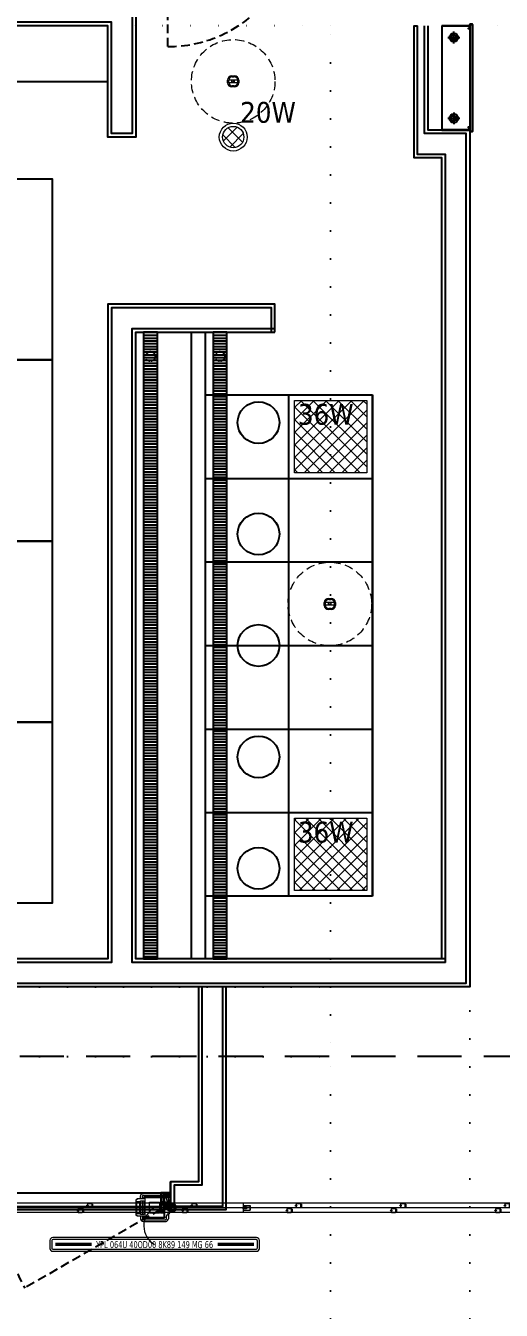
# Model space of a CAD drawing. Header units: centimetres. Extents: x 405564 to 502064, y 46284 to 60634.
# Drawn here: x 484431 to 484772, y 52510 to 53433 of the extents above; entities that cross this region are included whole.
import ezdxf
from ezdxf.enums import TextEntityAlignment as Align

# ---------------------------------------------------------------- set-up
doc = ezdxf.new("R2010")
doc.units = ezdxf.units.CM
for name, pattern in [('ACAD_ISO07W100', [3, 0, -3]), ('DOT', [0.25, 0, -0.25]), ('HIDDEN', [9.525, 6.35, -3.175])]:
    doc.linetypes.add(name, pattern=pattern)
doc.layers.get('0').update_dxf_attribs({"color": 8, "lineweight": 9})
for name, color, linetype in [('0-KRCN-ASMATAVAN-130426', 8, 'Continuous'), ('AS_DOS_TERAS_UST', 8, 'ACAD_ISO07W100'), ('AS_DUV_ALCIPAN_YANGINA-SUYA DAYANIMLI', 8, 'Continuous'), ('AS_DUVK_AHSAP', 8, 'Continuous'), ('AS_KAPI', 8, 'Continuous'), ('AS_KAPI_POZ', 8, 'Continuous'), ('AS_TA_HIDDEN', 8, 'HIDDEN'), ('AS_TEFR_CIHAZ', 8, 'Continuous'), ('AS_TEFR_MEK_YANGIN DOLAP TIP1 STANDART', 8, 'Continuous'), ('AS_TEFR_MOB', 8, 'Continuous')]:
    doc.layers.add(name, color=color, linetype=linetype)
doc.layers.add('0-KRCN-AYDINLATMA-130426', color=8, linetype='Continuous', lineweight=9)
doc.layers.add('0-KRCN-MİMARİ-220526', color=8, linetype='Continuous', lineweight=9)
doc.styles.add('OLCU', font='romanstw.shx', dxfattribs={"width": 0.6})
doc.styles.add('TAHOMA', font='tahoma.ttf')

# ---------------------------------------------------------------- blocks, each defined once
blk = doc.blocks.new('YPL 064U 40OD00 8K89 149 MG 66')
at = {"layer": '0-KRCN-AYDINLATMA-130426'}
for points in [[(75.25, -2.9), (75.25, 2.9, 0.414214), (73.25, 4.9), (-73.25, 4.9, 0.414214), (-75.25, 2.9), (-75.25, -2.9, 0.414214), (-73.25, -4.9), (73.25, -4.9, 0.414214)], [(73.85, -2.5), (73.85, 2.5, 0.414214), (72.85, 3.5), (-72.85, 3.5, 0.414214), (-73.85, 2.5), (-73.85, -2.5, 0.414214), (-72.85, -3.5), (72.85, -3.5, 0.414214)]]:
    blk.add_lwpolyline(points, format="xyb", close=True, dxfattribs=at)
at = {"layer": '0-KRCN-AYDINLATMA-130426', "const_width": 2.51, "elevation": 1.25}
for points in [[(-71.34, -0.01), (-45.35, -0.01)], [(45.35, -0.01), (71.35, -0.01)]]:
    blk.add_lwpolyline(points, dxfattribs=at)
at = {"layer": '0-KRCN-AYDINLATMA-130426', "ltscale": 60, "style": 'TAHOMA', "width": 0.8}
blk.add_text('YPL 064U 40OD00 8K89 149 MG 66', height=5, dxfattribs=at).set_placement((0, -0.15), align=Align.MIDDLE_CENTER)
blk = doc.blocks.new('36W 60x60 cm  SIVA ALTI LED ARMATÜR')
at = {"layer": '0-KRCN-AYDINLATMA-130426'}
h = blk.add_hatch(dxfattribs=at)
h.set_pattern_fill('ANSI37', color=256, scale=2)
h.paths.add_polyline_path([(-26, 26.01), (26, 26.01), (26, -25.99), (-26, -25.99)])
for points in [[(-30, 30.01), (30, 30.01), (30, -29.99), (-30, -29.99)], [(-26, 26.01), (26, 26.01), (26, -25.99), (-26, -25.99)]]:
    blk.add_lwpolyline(points, close=True, dxfattribs=at)
at = {"layer": '0-KRCN-AYDINLATMA-130426', "insert": (-23.5, 23.51), "char_height": 15, "attachment_point": 1, "style": 'TAHOMA'}
blk.add_mtext_dynamic_manual_height_columns('{\\fTahoma|b0|i0|c162|p34;36W}', width=52.9462, gutter_width=1.25, heights=[0], dxfattribs=at)
blk = doc.blocks.new('25A BUSBAR 3MT')
at = {"layer": '0-KRCN-AYDINLATMA-130426'}
for p, q in [((3000, 34), (0, 34)), ((0, 34), (0, -34)), ((3000, 0), (0, 0)), ((384.8, 17), (377.3, 17)), ((381, 28), (381, 22.2)), ((381, 20.5), (381, 13.5)), ((381, 11.8), (381, 6)), ((384, 31), (409, 31)), ((384, 3), (409, 3)), ((412, 26.8), (412, 28)), ((412, 28), (415.2, 28)), ((412, 6.8), (412, 6)), ((412, 5.7), (415.2, 5.7)), ((415.2, 26.8), (415.2, 28)), ((415.2, 6.8), (415.2, 5.7)), ((418.4, 26.8), (418.4, 6.8)), ((1134.8, 17), (1127.3, 17)), ((1131, 28), (1131, 22.2)), ((1131, 20.5), (1131, 13.5)), ((1131, 11.8), (1131, 6)), ((1134, 31), (1159, 31)), ((1134, 3), (1159, 3)), ((1162, 26.8), (1162, 28)), ((1162, 28), (1165.2, 28)), ((1162, 6.8), (1162, 6)), ((1162, 5.7), (1165.2, 5.7)), ((1165.2, 26.8), (1165.2, 28)), ((1165.2, 6.8), (1165.2, 5.7)), ((1168.4, 26.8), (1168.4, 6.8)), ((1884.8, 17), (1877.3, 17)), ((1881, 28), (1881, 22.2)), ((1881, 20.5), (1881, 13.5)), ((1881, 11.8), (1881, 6)), ((1884, 31), (1909, 31)), ((1884, 3), (1909, 3)), ((1912, 26.8), (1912, 28)), ((1912, 28), (1915.2, 28)), ((1912, 6.8), (1912, 6)), ((1912, 5.7), (1915.2, 5.7)), ((1915.2, 26.8), (1915.2, 28)), ((1915.2, 6.8), (1915.2, 5.7)), ((1918.4, 26.8), (1918.4, 6.8)), ((2634.8, 17), (2627.3, 17)), ((2631, 28), (2631, 22.2)), ((2631, 20.5), (2631, 13.5)), ((2631, 11.8), (2631, 6)), ((2634, 31), (2659, 31)), ((2634, 3), (2659, 3)), ((2662, 26.8), (2662, 28)), ((2662, 28), (2665.2, 28)), ((2662, 6.8), (2662, 6)), ((2662, 5.7), (2665.2, 5.7)), ((2665.2, 26.8), (2665.2, 28)), ((2665.2, 6.8), (2665.2, 5.7)), ((2668.4, 26.8), (2668.4, 6.8)), ((3000, 34), (3000, -34)), ((3000, 17), (3050, 17)), ((3000, 16), (3047, 16)), ((3047, 16), (3047, -16)), ((3048, 17), (3048, -17)), ((3050, 17), (3050, -17)), ((3000, -34), (0, -34)), ((318.3, -18.8), (310.8, -18.8)), ((314.5, -7.8), (314.5, -13.7)), ((314.5, -15.4), (314.5, -22.3)), ((314.5, -24), (314.5, -29.8)), ((317.5, -4.8), (342.5, -4.8)), ((317.5, -32.8), (342.5, -32.8)), ((345.5, -9), (345.5, -7.8)), ((345.5, -7.8), (348.7, -7.8)), ((345.5, -29), (345.5, -29.8)), ((345.5, -30.2), (348.7, -30.2)), ((348.7, -9), (348.7, -7.8)), ((348.7, -29), (348.7, -30.2)), ((351.9, -9), (351.9, -29)), ((1068.3, -18.8), (1060.8, -18.8)), ((1064.5, -7.8), (1064.5, -13.7)), ((1064.5, -15.4), (1064.5, -22.3)), ((1064.5, -24), (1064.5, -29.8)), ((1067.5, -4.8), (1092.5, -4.8)), ((1067.5, -32.8), (1092.5, -32.8)), ((1095.5, -9), (1095.5, -7.8)), ((1095.5, -7.8), (1098.7, -7.8)), ((1095.5, -29), (1095.5, -29.8)), ((1095.5, -30.2), (1098.7, -30.2)), ((1098.7, -9), (1098.7, -7.8)), ((1098.7, -29), (1098.7, -30.2)), ((1101.9, -9), (1101.9, -29)), ((1818.3, -18.8), (1810.8, -18.8)), ((1814.5, -7.8), (1814.5, -13.7)), ((1814.5, -15.4), (1814.5, -22.3)), ((1814.5, -24), (1814.5, -29.8)), ((1817.5, -4.8), (1842.5, -4.8)), ((1817.5, -32.8), (1842.5, -32.8)), ((1845.5, -9), (1845.5, -7.8)), ((1845.5, -7.8), (1848.7, -7.8)), ((1845.5, -29), (1845.5, -29.8)), ((1845.5, -30.2), (1848.7, -30.2)), ((1848.7, -9), (1848.7, -7.8)), ((1848.7, -29), (1848.7, -30.2)), ((1851.9, -9), (1851.9, -29)), ((2568.3, -18.8), (2560.8, -18.8)), ((2564.5, -7.8), (2564.5, -13.7)), ((2564.5, -15.4), (2564.5, -22.3)), ((2564.5, -24), (2564.5, -29.8)), ((2567.5, -4.8), (2592.5, -4.8)), ((2567.5, -32.8), (2592.5, -32.8)), ((2595.5, -9), (2595.5, -7.8)), ((2595.5, -7.8), (2598.7, -7.8)), ((2595.5, -29), (2595.5, -29.8)), ((2595.5, -30.2), (2598.7, -30.2)), ((2598.7, -9), (2598.7, -7.8)), ((2598.7, -29), (2598.7, -30.2)), ((2601.9, -9), (2601.9, -29)), ((3000, -16), (3047, -16)), ((3000, -17), (3050, -17))]:
    blk.add_line(p, q, dxfattribs=at)
for points in [[(418.4, 26.8), (412, 26.8), (412, 6.8), (418.4, 6.8)], [(1168.4, 26.8), (1162, 26.8), (1162, 6.8), (1168.4, 6.8)], [(1918.4, 26.8), (1912, 26.8), (1912, 6.8), (1918.4, 6.8)], [(2668.4, 26.8), (2662, 26.8), (2662, 6.8), (2668.4, 6.8)], [(3000, 5.9), (3023.1, 5.9), (3023.1, -5.9), (3000, -5.9)], [(351.9, -9), (345.5, -9), (345.5, -29), (351.9, -29)], [(1101.9, -9), (1095.5, -9), (1095.5, -29), (1101.9, -29)], [(1851.9, -9), (1845.5, -9), (1845.5, -29), (1851.9, -29)], [(2601.9, -9), (2595.5, -9), (2595.5, -29), (2601.9, -29)]]:
    blk.add_lwpolyline(points, close=True, dxfattribs=at)
for centre, radius in [((381, 17), 5.16), ((1131, 17), 5.16), ((1881, 17), 5.16), ((2631, 17), 5.16), ((3017.1, 0), 2.96), ((314.5, -18.8), 5.16), ((1064.5, -18.8), 5.16), ((1814.5, -18.8), 5.16), ((2564.5, -18.8), 5.16)]:
    blk.add_circle(centre, radius, dxfattribs=at)
for centre, start, end in [((384, 28), 90, 180), ((384, 6), 180, 270), ((409, 28), 0, 90), ((409, 6), 270, 0), ((1134, 28), 90, 180), ((1134, 6), 180, 270), ((1159, 28), 0, 90), ((1159, 6), 270, 0), ((1884, 28), 90, 180), ((1884, 6), 180, 270), ((1909, 28), 0, 90), ((1909, 6), 270, 0), ((2634, 28), 90, 180), ((2634, 6), 180, 270), ((2659, 28), 0, 90), ((2659, 6), 270, 0), ((317.5, -7.8), 90, 180), ((317.5, -29.8), 180, 270), ((342.5, -7.8), 0, 90), ((342.5, -29.8), 270, 0), ((1067.5, -7.8), 90, 180), ((1067.5, -29.8), 180, 270), ((1092.5, -7.8), 0, 90), ((1092.5, -29.8), 270, 0), ((1817.5, -7.8), 90, 180), ((1817.5, -29.8), 180, 270), ((1842.5, -7.8), 0, 90), ((1842.5, -29.8), 270, 0), ((2567.5, -7.8), 90, 180), ((2567.5, -29.8), 180, 270), ((2592.5, -7.8), 0, 90), ((2592.5, -29.8), 270, 0)]:
    blk.add_arc(centre, 3, start, end, dxfattribs=at)
blk = doc.blocks.new('DABLINE ÇIKIŞ NOKTASI')
at = {"layer": '0-KRCN-AYDINLATMA-130426'}
for p, q in [((-0.336, 0.398), (0.328, 0.398)), ((-0.495, 0.217), (-0.525, 0.217)), ((-0.525, 0.217), (-0.525, -0.209)), ((-0.298, 0.245), (-0.495, 0.245)), ((-0.495, 0.245), (-0.495, 0.217)), ((-0.397, 0.245), (-0.397, 0.332)), ((-0.339, 0.245), (-0.339, 0.328)), ((-0.321, 0.346), (0.318, 0.346)), ((-0.298, 0.245), (-0.298, 0.291)), ((-0.281, 0.308), (0.278, 0.308)), ((-0.274, 0.266), (-0.274, -0.256)), ((-0.257, 0.283), (0.254, 0.283)), ((0, 0), (-0.019, 0)), ((0, 0), (0, 0.019)), ((0, 0), (0.019, 0)), ((0, 0), (0, -0.019)), ((0.172, 0.117), (0.172, 0.075)), ((0.172, 0.117), (0.246, 0.117)), ((0.172, 0.075), (0.246, 0.075)), ((0.178, 0.117), (0.178, 0.143)), ((0.187, 0.117), (0.187, 0.143)), ((0.231, 0.138), (0.231, 0.143)), ((0.231, 0.138), (0.239, 0.138)), ((0.239, 0.138), (0.239, 0.143)), ((0.246, 0.117), (0.246, 0.075)), ((0.271, -0.256), (0.271, 0.266)), ((0.296, -0.279), (0.296, 0.291)), ((0.335, 0.328), (0.335, 0.262)), ((0.394, 0.233), (0.394, 0.319)), ((0.529, 0.05), (0.434, -0.03)), ((0.451, -0.052), (0.546, 0.031)), ((-0.525, -0.209), (-0.493, -0.209)), ((-0.493, -0.24), (-0.493, -0.209)), ((-0.298, -0.24), (-0.493, -0.24)), ((-0.396, -0.24), (-0.396, -0.322)), ((-0.339, -0.24), (-0.339, -0.324)), ((-0.322, -0.341), (0.318, -0.341)), ((-0.298, -0.24), (-0.298, -0.279)), ((-0.281, -0.297), (0.278, -0.297)), ((-0.257, -0.273), (0.254, -0.273)), ((0.172, -0.11), (0.172, -0.151)), ((0.172, -0.11), (0.246, -0.11)), ((0.172, -0.151), (0.246, -0.151)), ((0.178, -0.11), (0.178, -0.083)), ((0.187, -0.11), (0.187, -0.083)), ((0.231, -0.11), (0.231, -0.083)), ((0.239, -0.11), (0.239, -0.083)), ((0.246, -0.11), (0.246, -0.151)), ((0.335, -0.282), (0.335, -0.324)), ((0.394, -0.221), (0.394, -0.312)), ((-0.317, -0.391), (0.328, -0.391))]:
    blk.add_line(p, q, dxfattribs=at)
for points in [[(-0.497, 0.174), (-0.419, 0.174), (-0.419, -0.176), (-0.497, -0.176)], [(-0.396, 0.194), (-0.343, 0.194), (-0.343, -0.193), (-0.396, -0.193)], [(-0.333, 0.194), (-0.296, 0.194), (-0.296, -0.193), (-0.333, -0.193)], [(-0.143, 0.153), (0.143, 0.153), (0.143, -0.153), (-0.143, -0.153)]]:
    blk.add_lwpolyline(points, close=True, dxfattribs=at)
for radius in [0.127, 0.0967, 0.0641]:
    blk.add_circle((0.491, -0.001), radius, dxfattribs=at)
for centre, radius, start, end in [((-0.315, 0.318), 0.083, 105.0378, 170.3257), ((0.303, 0.311), 0.0907, 5.5318, 74.2602), ((-0.321, 0.328), 0.0173, 90, 180), ((-0.281, 0.291), 0.0173, 90, 180), ((-0.257, 0.266), 0.0173, 90, 180), ((0.209, 0.143), 0.0306, 0, 180), ((0.209, 0.143), 0.022, 0, 180), ((0.254, 0.266), 0.0173, 0, 90), ((0.278, 0.291), 0.0173, 0, 90), ((0.318, 0.328), 0.0173, 0, 90), ((-0.314, -0.308), 0.083, 189.6743, 267.7515), ((-0.322, -0.324), 0.0173, 180, 270), ((-0.281, -0.279), 0.0173, 180, 270), ((-0.257, -0.256), 0.0173, 180, 270), ((0.209, -0.083), 0.0306, 0, 180), ((0.209, -0.083), 0.022, 0, 180), ((0.254, -0.256), 0.0173, 270, 0), ((0.278, -0.279), 0.0173, 270, 0), ((0.318, -0.324), 0.0173, 270, 0), ((0.303, -0.304), 0.0907, 285.7398, 354.4682)]:
    blk.add_arc(centre, radius, start, end, dxfattribs=at)
for points in [[(0.335, 0.262), (0.345, 0.219), (0.388, 0.172), (0.446, 0.118)], [(0.394, 0.233), (0.411, 0.185), (0.441, 0.155), (0.473, 0.125)]]:
    blk.add_spline(points, degree=3, dxfattribs=at)
for points, knots in [([(0.335, -0.282), (0.339, -0.262), (0.349, -0.216), (0.374, -0.181), (0.445, -0.101), (0.435, -0.116)], [0, 0, 0, 0, 3.352448, 7.608656, 11.436508, 11.436508, 11.436508, 11.436508]), ([(0.394, -0.221), (0.4, -0.204), (0.413, -0.167), (0.444, -0.14), (0.458, -0.124)], [0, 0, 0, 0, 3.152774, 6.811768, 6.811768, 6.811768, 6.811768])]:
    blk.add_open_spline(points, degree=3, knots=knots, dxfattribs=at)
blk.add_open_spline([(0.435, -0.116), (0.435, -0.116), (0.434, -0.117), (0.434, -0.118)], degree=3, dxfattribs=at)
blk = doc.blocks.new('20W SIVA ALTI LED DOWNLIGHT ARMATÜR')
at = {"layer": '0-KRCN-AYDINLATMA-130426'}
h = blk.add_hatch(dxfattribs=at)
h.set_pattern_fill('ANSI37', color=256, scale=2)
h.paths.add_polyline_path([(7.66, 0, 1), (-7.66, 0, 1)])
for radius in [10, 7.66]:
    blk.add_circle((0, 0), radius, dxfattribs=at)
at = {"layer": '0-KRCN-AYDINLATMA-130426', "insert": (5, 10), "char_height": 15, "attachment_point": 7, "style": 'TAHOMA'}
blk.add_mtext_dynamic_manual_height_columns('{\\fTahoma|b0|i0|c162|p34;20W}', width=15, gutter_width=12.5, heights=[0], dxfattribs=at)
blk = doc.blocks.new('ABB 6131-21-24-500')
at = {"layer": '0-KRCN-AYDINLATMA-130426'}
for p, q in [((-4.01, -1), (-4.01, 1)), ((3.2, 0.99), (-3.19, 0.99)), ((-3.19, -0.84), (-3.19, 0.76)), ((-1.01, 4), (0.99, 4)), ((-1.01, -0.92), (-1.01, 0.99)), ((-0.8, 3.16), (0.8, 3.16)), ((0.97, -0.92), (0.97, 0.99)), ((3.2, 0.76), (3.2, -0.84)), ((3.99, 1), (3.99, -1)), ((3.2, -0.92), (-3.19, -0.92)), ((0.99, -4), (-1.01, -4)), ((0.8, -3.23), (-0.8, -3.23))]:
    blk.add_line(p, q, dxfattribs=at)
at = {"layer": '0-KRCN-AYDINLATMA-130426', "linetype": 'HIDDEN'}
blk.add_circle((0, 0), 30, dxfattribs=at)
at = {"layer": '0-KRCN-AYDINLATMA-130426'}
for centre, radius in [((-0.53, 0), 0.0887), ((0, 0), 0.16), ((0.52, 0), 0.0887)]:
    blk.add_circle(centre, radius, dxfattribs=at)
for centre, radius, start, end in [((-1.01, 1), 3, 90, 180), ((-0.8, 0.76), 2.4, 90, 180), ((0.8, 0.76), 2.4, 0, 90), ((0.99, 1), 3, 0, 90), ((-1.01, -1), 3, 180, 270), ((-0.8, -0.84), 2.4, 180, 270), ((0.8, -0.84), 2.4, 270, 0), ((0.99, -1), 3, 270, 0)]:
    blk.add_arc(centre, radius, start, end, dxfattribs=at)
blk = doc.blocks.new('G$C546873DE')
at = {"layer": '0-KRCN-AYDINLATMA-130426'}
blk.add_arc((13966.59, 5436.79), 15.15, 119.67587, 240.92718, dxfattribs=at)
for name, p in [('ABB 6131-21-24-500', (14015.68, 6258.55)), ('20W SIVA ALTI LED DOWNLIGHT ARMATÜR', (14015.68, 6218.55)), ('36W 60x60 cm  SIVA ALTI LED ARMATÜR', (14085.68, 6003.53)), ('ABB 6131-21-24-500', (14085.1, 5883.35)), ('36W 60x60 cm  SIVA ALTI LED ARMATÜR', (14085.68, 5703.53)), ('YPL 064U 40OD00 8K89 149 MG 66', (13959.22, 5423.55))]:
    blk.add_blockref(name, p, dxfattribs=at)
for name, p, xscale, yscale, zscale in [('25A BUSBAR 3MT', (13722.81, 5449.75, -441.6), 0.1, 0.1, 0.1), ('DABLINE ÇIKIŞ NOKTASI', (13959.08, 5449.95, -317.03), 25.4, 25.4, 25.4), ('25A BUSBAR 3MT', (14022.81, 5449.75, -441.6), 0.1, 0.1, 0.1)]:
    blk.add_blockref(name, p, dxfattribs=dict(at, xscale=xscale, yscale=yscale, zscale=zscale))
blk = doc.blocks.new('A1-Tefris-R01')
at = {"layer": 'AS_TEFR_CIHAZ', "linetype": 'HIDDEN', "ltscale": 5}
blk.add_lwpolyline([(17950, -4090), (8580, -4090)], dxfattribs=at)
blk = doc.blocks.new('YANGIN DOLAP TIP1 75X100X20 PLAN')
blk.add_wipeout([(0, -22), (38.28, -22), (38.36, -21.98), (38.44, -21.94), (38.48, -21.86), (38.5, -21.78), (38.5, -20.22), (38.48, -20.14), (38.44, -20.06), (38.36, -20.02), (38.28, -20), (37.5, -20), (37.5, 0), (0, 0), (-37.5, 0), (-37.5, -20), (-38.28, -20), (-38.36, -20.02), (-38.44, -20.06), (-38.48, -20.14), (-38.5, -20.22), (-38.5, -21.78), (-38.48, -21.86), (-38.44, -21.94), (-38.36, -21.98), (-38.28, -22)])
for p, q in [((-24.75, -8.5), (-33.25, -8.5)), ((-29, -4.25), (-29, -12.75)), ((24.75, -8.5), (33.25, -8.5)), ((29, -4.25), (29, -12.75)), ((37.5, -20), (-37.5, -20))]:
    blk.add_line(p, q)
blk.add_lwpolyline([(37.5, 0), (-37.5, 0), (-37.5, -20), (-35.38, -20), (-35.38, -18.8), (-35.5, -18.8), (-35.5, -19.88), (-37.38, -19.88), (-37.38, -0.12), (37.38, -0.12), (37.38, -19.88), (35.5, -19.88), (35.5, -18.8), (35.38, -18.8), (35.38, -20), (37.5, -20)], close=True)
blk.add_lwpolyline([(-37.5, -20), (-38.28, -20, 0.414214), (-38.5, -20.22), (-38.5, -21.78, 0.414214), (-38.28, -22), (38.28, -22, 0.414214), (38.5, -21.78), (38.5, -20.22, 0.414214), (38.28, -20), (37.5, -20), (37.5, -20.12), (38.28, -20.12, -0.414214), (38.38, -20.22), (38.38, -21.78, -0.414214), (38.28, -21.88), (-38.28, -21.88, -0.414214), (-38.38, -21.78), (-38.38, -20.22, -0.414214), (-38.28, -20.12), (-37.5, -20.12)], format="xyb", close=True)
for centre, radius in [((-29, -8.5), 3.15), ((-29, -8.5), 1.85), ((29, -8.5), 3.15), ((29, -8.5), 1.85)]:
    blk.add_circle(centre, radius)
blk = doc.blocks.new('SUZGEC2')
at = {"layer": 'AS_TA_HIDDEN', "ltscale": 0.2}
blk.add_circle((18754.44, -5206.03), 3.5, dxfattribs=at)
at = {"layer": 'AS_TEFR_MOB'}
for p, q in [((18759.44, -5191.03), (18749.44, -5191.03)), ((18759.44, -5193.03), (18749.44, -5193.03)), ((18759.44, -5195.03), (18749.44, -5195.03)), ((18759.44, -5197.03), (18749.44, -5197.03)), ((18759.44, -5199.03), (18749.44, -5199.03)), ((18759.44, -5201.03), (18749.44, -5201.03)), ((18759.44, -5203.03), (18749.44, -5203.03)), ((18759.44, -5205.03), (18749.44, -5205.03)), ((18759.44, -5207.03), (18749.44, -5207.03)), ((18759.44, -5209.03), (18749.44, -5209.03)), ((18759.44, -5211.03), (18749.44, -5211.03)), ((18759.44, -5213.03), (18749.44, -5213.03)), ((18759.44, -5215.03), (18749.44, -5215.03)), ((18759.44, -5217.03), (18749.44, -5217.03)), ((18759.44, -5219.03), (18749.44, -5219.03)), ((18759.44, -5221.03), (18749.44, -5221.03)), ((18759.44, -5223.03), (18749.44, -5223.03)), ((18759.44, -5225.03), (18749.44, -5225.03)), ((18759.44, -5227.03), (18749.44, -5227.03)), ((18759.44, -5229.03), (18749.44, -5229.03)), ((18759.44, -5231.03), (18749.44, -5231.03)), ((18759.44, -5233.03), (18749.44, -5233.03)), ((18759.44, -5235.03), (18749.44, -5235.03)), ((18759.44, -5237.03), (18749.44, -5237.03)), ((18759.44, -5239.03), (18749.44, -5239.03)), ((18759.44, -5241.03), (18749.44, -5241.03)), ((18759.44, -5243.03), (18749.44, -5243.03)), ((18759.44, -5245.03), (18749.44, -5245.03)), ((18759.44, -5247.03), (18749.44, -5247.03)), ((18759.44, -5249.03), (18749.44, -5249.03)), ((18759.44, -5251.03), (18749.44, -5251.03)), ((18759.44, -5253.03), (18749.44, -5253.03)), ((18759.44, -5255.03), (18749.44, -5255.03)), ((18759.44, -5257.03), (18749.44, -5257.03)), ((18759.44, -5259.03), (18749.44, -5259.03)), ((18759.44, -5261.03), (18749.44, -5261.03)), ((18759.44, -5263.03), (18749.44, -5263.03)), ((18759.44, -5265.03), (18749.44, -5265.03)), ((18759.44, -5267.03), (18749.44, -5267.03)), ((18759.44, -5269.03), (18749.44, -5269.03)), ((18759.44, -5271.03), (18749.44, -5271.03)), ((18759.44, -5273.03), (18749.44, -5273.03)), ((18759.44, -5275.03), (18749.44, -5275.03)), ((18759.44, -5277.03), (18749.44, -5277.03)), ((18759.44, -5279.03), (18749.44, -5279.03)), ((18759.44, -5281.03), (18749.44, -5281.03)), ((18759.44, -5283.03), (18749.44, -5283.03)), ((18759.44, -5285.03), (18749.44, -5285.03)), ((18759.44, -5287.03), (18749.44, -5287.03)), ((18759.44, -5289.03), (18749.44, -5289.03)), ((18759.44, -5291.03), (18749.44, -5291.03)), ((18759.44, -5293.03), (18749.44, -5293.03)), ((18759.44, -5295.03), (18749.44, -5295.03)), ((18759.44, -5297.03), (18749.44, -5297.03)), ((18759.44, -5299.03), (18749.44, -5299.03)), ((18759.44, -5301.03), (18749.44, -5301.03)), ((18759.44, -5303.03), (18749.44, -5303.03)), ((18759.44, -5305.03), (18749.44, -5305.03)), ((18759.44, -5307.03), (18749.44, -5307.03)), ((18759.44, -5309.03), (18749.44, -5309.03)), ((18759.44, -5311.03), (18749.44, -5311.03)), ((18759.44, -5313.03), (18749.44, -5313.03)), ((18759.44, -5315.03), (18749.44, -5315.03)), ((18759.44, -5317.03), (18749.44, -5317.03)), ((18759.44, -5319.03), (18749.44, -5319.03)), ((18759.44, -5321.03), (18749.44, -5321.03)), ((18759.44, -5323.03), (18749.44, -5323.03)), ((18759.44, -5325.03), (18749.44, -5325.03)), ((18759.44, -5327.03), (18749.44, -5327.03)), ((18759.44, -5329.03), (18749.44, -5329.03)), ((18759.44, -5331.03), (18749.44, -5331.03)), ((18759.44, -5333.03), (18749.44, -5333.03)), ((18759.44, -5335.03), (18749.44, -5335.03)), ((18759.44, -5337.03), (18749.44, -5337.03)), ((18759.44, -5339.03), (18749.44, -5339.03)), ((18759.44, -5341.03), (18749.44, -5341.03)), ((18759.44, -5343.03), (18749.44, -5343.03)), ((18759.44, -5345.03), (18749.44, -5345.03)), ((18759.44, -5347.03), (18749.44, -5347.03)), ((18759.44, -5349.03), (18749.44, -5349.03)), ((18759.44, -5351.03), (18749.44, -5351.03)), ((18759.44, -5353.03), (18749.44, -5353.03)), ((18759.44, -5355.03), (18749.44, -5355.03)), ((18759.44, -5357.03), (18749.44, -5357.03)), ((18759.44, -5359.03), (18749.44, -5359.03)), ((18759.44, -5361.03), (18749.44, -5361.03)), ((18759.44, -5363.03), (18749.44, -5363.03)), ((18759.44, -5365.03), (18749.44, -5365.03)), ((18759.44, -5367.03), (18749.44, -5367.03)), ((18759.44, -5369.03), (18749.44, -5369.03)), ((18759.44, -5371.03), (18749.44, -5371.03)), ((18759.44, -5373.03), (18749.44, -5373.03)), ((18759.44, -5375.03), (18749.44, -5375.03)), ((18759.44, -5377.03), (18749.44, -5377.03)), ((18759.44, -5379.03), (18749.44, -5379.03)), ((18759.44, -5381.03), (18749.44, -5381.03)), ((18759.44, -5383.03), (18749.44, -5383.03)), ((18759.44, -5385.03), (18749.44, -5385.03)), ((18759.44, -5387.03), (18749.44, -5387.03)), ((18759.44, -5389.03), (18749.44, -5389.03)), ((18759.44, -5391.03), (18749.44, -5391.03)), ((18759.44, -5393.03), (18749.44, -5393.03)), ((18759.44, -5395.03), (18749.44, -5395.03)), ((18759.44, -5397.03), (18749.44, -5397.03)), ((18759.44, -5399.03), (18749.44, -5399.03)), ((18759.44, -5401.03), (18749.44, -5401.03)), ((18759.44, -5403.03), (18749.44, -5403.03)), ((18759.44, -5405.03), (18749.44, -5405.03)), ((18759.44, -5407.03), (18749.44, -5407.03)), ((18759.44, -5409.03), (18749.44, -5409.03)), ((18759.44, -5411.03), (18749.44, -5411.03)), ((18759.44, -5413.03), (18749.44, -5413.03)), ((18759.44, -5415.03), (18749.44, -5415.03)), ((18759.44, -5417.03), (18749.44, -5417.03)), ((18759.44, -5419.03), (18749.44, -5419.03)), ((18759.44, -5421.03), (18749.44, -5421.03)), ((18759.44, -5423.03), (18749.44, -5423.03)), ((18759.44, -5425.03), (18749.44, -5425.03)), ((18759.44, -5427.03), (18749.44, -5427.03)), ((18759.44, -5429.03), (18749.44, -5429.03)), ((18759.44, -5431.03), (18749.44, -5431.03)), ((18759.44, -5433.03), (18749.44, -5433.03)), ((18759.44, -5435.03), (18749.44, -5435.03)), ((18759.44, -5437.03), (18749.44, -5437.03)), ((18759.44, -5439.03), (18749.44, -5439.03)), ((18759.44, -5441.03), (18749.44, -5441.03)), ((18759.44, -5443.03), (18749.44, -5443.03)), ((18759.44, -5445.03), (18749.44, -5445.03)), ((18759.44, -5447.03), (18749.44, -5447.03)), ((18759.44, -5449.03), (18749.44, -5449.03)), ((18759.44, -5451.03), (18749.44, -5451.03)), ((18759.44, -5453.03), (18749.44, -5453.03)), ((18759.44, -5455.03), (18749.44, -5455.03)), ((18759.44, -5457.03), (18749.44, -5457.03)), ((18759.44, -5459.03), (18749.44, -5459.03)), ((18759.44, -5461.03), (18749.44, -5461.03)), ((18759.44, -5463.03), (18749.44, -5463.03)), ((18759.44, -5465.03), (18749.44, -5465.03)), ((18759.44, -5467.03), (18749.44, -5467.03)), ((18759.44, -5469.03), (18749.44, -5469.03)), ((18759.44, -5471.03), (18749.44, -5471.03)), ((18759.44, -5473.03), (18749.44, -5473.03)), ((18759.44, -5475.03), (18749.44, -5475.03)), ((18759.44, -5477.03), (18749.44, -5477.03)), ((18759.44, -5479.03), (18749.44, -5479.03)), ((18759.44, -5481.03), (18749.44, -5481.03)), ((18759.44, -5483.03), (18749.44, -5483.03)), ((18759.44, -5485.03), (18749.44, -5485.03)), ((18759.44, -5487.03), (18749.44, -5487.03)), ((18759.44, -5489.03), (18749.44, -5489.03)), ((18759.44, -5491.03), (18749.44, -5491.03)), ((18759.44, -5493.03), (18749.44, -5493.03)), ((18759.44, -5495.03), (18749.44, -5495.03)), ((18759.44, -5497.03), (18749.44, -5497.03)), ((18759.44, -5499.03), (18749.44, -5499.03)), ((18759.44, -5501.03), (18749.44, -5501.03)), ((18759.44, -5503.03), (18749.44, -5503.03)), ((18759.44, -5505.03), (18749.44, -5505.03)), ((18759.44, -5507.03), (18749.44, -5507.03)), ((18759.44, -5509.03), (18749.44, -5509.03)), ((18759.44, -5511.03), (18749.44, -5511.03)), ((18759.44, -5513.03), (18749.44, -5513.03)), ((18759.44, -5515.03), (18749.44, -5515.03)), ((18759.44, -5517.03), (18749.44, -5517.03)), ((18759.44, -5519.03), (18749.44, -5519.03)), ((18759.44, -5521.03), (18749.44, -5521.03)), ((18759.44, -5523.03), (18749.44, -5523.03)), ((18759.44, -5525.03), (18749.44, -5525.03)), ((18759.44, -5527.03), (18749.44, -5527.03)), ((18759.44, -5529.03), (18749.44, -5529.03)), ((18759.44, -5531.03), (18749.44, -5531.03)), ((18759.44, -5533.03), (18749.44, -5533.03)), ((18759.44, -5535.03), (18749.44, -5535.03)), ((18759.44, -5537.03), (18749.44, -5537.03)), ((18759.44, -5539.03), (18749.44, -5539.03)), ((18759.44, -5541.03), (18749.44, -5541.03)), ((18759.44, -5543.03), (18749.44, -5543.03)), ((18759.44, -5545.03), (18749.44, -5545.03)), ((18759.44, -5547.03), (18749.44, -5547.03)), ((18759.44, -5549.03), (18749.44, -5549.03)), ((18759.44, -5551.03), (18749.44, -5551.03)), ((18759.44, -5553.03), (18749.44, -5553.03)), ((18759.44, -5555.03), (18749.44, -5555.03)), ((18759.44, -5557.03), (18749.44, -5557.03)), ((18759.44, -5559.03), (18749.44, -5559.03)), ((18759.44, -5561.03), (18749.44, -5561.03)), ((18759.44, -5563.03), (18749.44, -5563.03)), ((18759.44, -5565.03), (18749.44, -5565.03)), ((18759.44, -5567.03), (18749.44, -5567.03)), ((18759.44, -5569.03), (18749.44, -5569.03)), ((18759.44, -5571.03), (18749.44, -5571.03)), ((18759.44, -5573.03), (18749.44, -5573.03)), ((18759.44, -5575.03), (18749.44, -5575.03)), ((18759.44, -5577.03), (18749.44, -5577.03)), ((18759.44, -5579.03), (18749.44, -5579.03)), ((18759.44, -5581.03), (18749.44, -5581.03)), ((18759.44, -5583.03), (18749.44, -5583.03)), ((18759.44, -5585.03), (18749.44, -5585.03)), ((18759.44, -5587.03), (18749.44, -5587.03)), ((18759.44, -5589.03), (18749.44, -5589.03)), ((18759.44, -5591.03), (18749.44, -5591.03)), ((18759.44, -5593.03), (18749.44, -5593.03)), ((18759.44, -5595.03), (18749.44, -5595.03)), ((18759.44, -5597.03), (18749.44, -5597.03)), ((18759.44, -5599.03), (18749.44, -5599.03)), ((18759.44, -5601.03), (18749.44, -5601.03)), ((18759.44, -5603.03), (18749.44, -5603.03)), ((18759.44, -5605.03), (18749.44, -5605.03)), ((18759.44, -5607.03), (18749.44, -5607.03)), ((18759.44, -5609.03), (18749.44, -5609.03)), ((18759.44, -5611.03), (18749.44, -5611.03)), ((18759.44, -5613.03), (18749.44, -5613.03)), ((18759.44, -5615.03), (18749.44, -5615.03)), ((18759.44, -5617.03), (18749.44, -5617.03)), ((18759.44, -5619.03), (18749.44, -5619.03)), ((18759.44, -5621.03), (18749.44, -5621.03)), ((18759.44, -5623.03), (18749.44, -5623.03)), ((18759.44, -5625.03), (18749.44, -5625.03)), ((18759.44, -5627.03), (18749.44, -5627.03)), ((18759.44, -5629.03), (18749.44, -5629.03)), ((18759.44, -5631.03), (18749.44, -5631.03)), ((18759.44, -5633.03), (18749.44, -5633.03)), ((18759.44, -5635.03), (18749.44, -5635.03)), ((18759.44, -5637.03), (18749.44, -5637.03))]:
    blk.add_line(p, q, dxfattribs=at)
blk.add_lwpolyline([(18759.44, -5188.53), (18749.44, -5188.53), (18749.44, -5638.53), (18759.44, -5638.53)], close=True, dxfattribs=at)
blk = doc.blocks.new('*U583')
at = {"color": 0, "linetype": 'HIDDEN', "lineweight": -2}
blk.add_line((3, -95), (3, -1), dxfattribs=at)
at = {"color": 0, "lineweight": -2}
for points in [[(-2, 0), (0, 0), (0, -1), (3, -1), (3, 3), (5, 3), (5, 19), (3, 19), (3, 21), (0, 21), (0, 20), (-2, 20)], [(102, 0), (100, 0), (100, -1), (97, -1), (97, 3), (95, 3), (95, 19), (96.76, 19), (96.76, 21), (100, 21), (100, 20), (102, 20)]]:
    blk.add_lwpolyline(points, dxfattribs=at)
blk.add_lwpolyline([(0, -1), (0, 0)])
blk.add_lwpolyline([(3, -1), (3, 3), (97, 3), (97, -1)], close=True, dxfattribs=at)
at = {"color": 0, "linetype": 'HIDDEN', "lineweight": -2}
blk.add_arc((3, -1), 94, 270, 0, dxfattribs=at)
at = {"color": 3, "style": 'OLCU', "width": 0.5, "flags": 1}
for tag, p in [('K-DIVISYON', (-80, -65)), ('K-PBAR', (105, -65)), ('K-KAPITIP', (-80, -315))]:
    blk.add_attdef(tag, p, '', height=17.5, dxfattribs=at)
at = {"color": 5, "true_color": 0x0505ff, "style": 'OLCU', "width": 0.5, "flags": 1}
for tag, p in [('K-NEREDEN-NO', (-80, -90)), ('K-NEREYE-NO', (-80, -165)), ('K-DUVARTIP', (-80, -265)), ('K-ACILISYON', (-80, -290))]:
    blk.add_attdef(tag, p, '', height=17.5, dxfattribs=at)
at = {"color": 1, "true_color": 0xfa0000, "style": 'OLCU', "width": 0.5, "flags": 1}
for tag, p in [('K-IZLENEBILIRLIK', (105, -90)), ('K-TEKMELIK', (105, -115)), ('K-KONTROLTIPNEREDEN', (-80, -140)), ('K-BAND', (105, -140)), ('K-MENFEZ', (105, -190)), ('K-KONTROLTIPNEREYE', (-80, -215)), ('K-PENCERE', (105, -215)), ('K-KILITTIP', (-80, -240)), ('K-NOT-AS-MIMARI1', (105, -265)), ('K-NOT-ELEKTRIK', (105, -315)), ('K-NOT-YANGIN', (105, -340)), ('K-ACMAKAPAMASISTEMI', (-80, -365)), ('K-NOT-ISLETME', (105, -365)), ('K-YANGIN', (-80, -415))]:
    blk.add_attdef(tag, p, '', height=17.5, dxfattribs=at)
at = {"color": 220, "true_color": 0xf113d4, "style": 'OLCU', "width": 0.5, "flags": 1}
for tag, p in [('K-NEREDEN-AD', (-80, -115)), ('K-NEREYE-AD', (-80, -190))]:
    blk.add_attdef(tag, p, '', height=17.5, dxfattribs=at)
at = {"color": 0, "style": 'OLCU', "width": 0.5, "flags": 1}
for tag, p in [('K-TAMACILIRLIK', (105, -165)), ('K-NOT-AS-MIMARI2', (105, -290)), ('K-KASATIP', (-80, -340)), ('K-KURSUN', (-80, -390))]:
    blk.add_attdef(tag, p, '', height=17.5, dxfattribs=at)
at = {"color": 252, "style": 'OLCU', "width": 0.5, "flags": 1}
for tag, p in [('K-REZ1', (105, -415)), ('K-REZ2', (105, -440)), ('K-REZ3', (105, -465)), ('K-REZ4', (105, -490)), ('K-REZ5', (105, -515))]:
    blk.add_attdef(tag, p, '', height=17.5, dxfattribs=at)
at = {"layer": 'AS_KAPI_POZ', "style": 'OLCU', "width": 0.45}
for tag, p in [('YUK', (50, 41.5)), ('POZ+GEN', (50, 3.5))]:
    blk.add_attdef(tag, text='', height=20, dxfattribs=at).set_placement(p, align=Align.MIDDLE_CENTER)
at = {"layer": 'AS_KAPI_POZ', "color": 251, "style": 'OLCU', "width": 0.45}
blk.add_attdef('K-DUVAR(CM)', text='', height=6, dxfattribs=at).set_placement((-5, 11), align=Align.MIDDLE_RIGHT)
at = {"layer": 'AS_KAPI_POZ', "style": 'OLCU', "width": 0.5}
blk.add_attdef('K-NO', text='', height=8, rotation=90, dxfattribs=at).set_placement((6, -3), align=Align.TOP_LEFT)
blk = doc.blocks.new('AHSAP KAPAK 240X240')
at = {"linetype": 'HIDDEN'}
for points in [[(7.25, 0), (104.79, 56.31, -0.131652), (119.88, 0)], [(232.75, 0), (135.21, 56.31, 0.131652), (120.12, 0)]]:
    blk.add_lwpolyline(points, format="xyb", dxfattribs=at)
for points in [[(0, 0), (0, -20)], [(240, 0), (240, -20)], [(0, -5), (5, -2)], [(5, -5), (0, -2)], [(0, -12), (5, -9)], [(5, -12), (0, -9)], [(240, -5), (235, -2)], [(235, -5), (240, -2)], [(240, -12), (235, -9)], [(235, -12), (240, -9)]]:
    blk.add_lwpolyline(points)
for points in [[(4.5, 0), (4.5, -0.5), (5, -0.5), (5, -2), (0, -2), (0, -0.5), (0.5, -0.5), (0.5, 0)], [(5, -12), (7, -12), (7, 0), (5, 0)], [(7.25, -2), (119.88, -2), (119.88, 0), (7.25, 0)], [(232.75, -2), (120.12, -2), (120.12, 0), (232.75, 0)], [(235, -12), (233, -12), (233, 0), (235, 0)], [(239.5, 0), (239.5, -0.5), (240, -0.5), (240, -2), (235, -2), (235, -0.5), (235.5, -0.5), (235.5, 0)], [(0, -5), (5, -5), (5, -2), (0, -2)], [(0, -12), (5, -12), (5, -9), (0, -9)], [(7, -12), (7, -2), (233, -2), (233, -12)], [(240, -5), (235, -5), (235, -2), (240, -2)], [(240, -12), (235, -12), (235, -9), (240, -9)]]:
    blk.add_lwpolyline(points, close=True)
blk.add_point((240, 0))
at = {"color": 3, "style": 'OLCU', "width": 0.5, "flags": 1}
for tag, p in [('K-DIVISYON', (-80, -85)), ('K-PBAR', (105, -85)), ('K-KAPITIP', (-80, -335))]:
    blk.add_attdef(tag, p, '', height=17.5, dxfattribs=at)
at = {"color": 5, "true_color": 0x0505ff, "style": 'OLCU', "width": 0.5, "flags": 1}
for tag, p in [('K-NEREDEN-NO', (-80, -110)), ('K-NEREYE-NO', (-80, -185)), ('K-DUVARTIP', (-80, -285)), ('K-ACILISYON', (-80, -310))]:
    blk.add_attdef(tag, p, '', height=17.5, dxfattribs=at)
at = {"color": 1, "true_color": 0xfa0000, "style": 'OLCU', "width": 0.5, "flags": 1}
for tag, p in [('K-IZLENEBILIRLIK', (105, -110)), ('K-TEKMELIK', (105, -135)), ('K-KONTROLTIPNEREDEN', (-80, -160)), ('K-BAND', (105, -160)), ('K-MENFEZ', (105, -210)), ('K-KONTROLTIPNEREYE', (-80, -235)), ('K-PENCERE', (105, -235)), ('K-KILITTIP', (-80, -260)), ('K-NOT-AS-MIMARI1', (105, -285)), ('K-NOT-ELEKTRIK', (105, -335)), ('K-NOT-YANGIN', (105, -360)), ('K-ACMAKAPAMASISTEMI', (-80, -385)), ('K-NOT-ISLETME', (105, -385)), ('K-YANGIN', (-80, -435))]:
    blk.add_attdef(tag, p, '', height=17.5, dxfattribs=at)
at = {"color": 220, "true_color": 0xf113d4, "style": 'OLCU', "width": 0.5, "flags": 1}
for tag, p in [('K-NEREDEN-AD', (-80, -135)), ('K-NEREYE-AD', (-80, -210))]:
    blk.add_attdef(tag, p, '', height=17.5, dxfattribs=at)
at = {"color": 0, "style": 'OLCU', "width": 0.5, "flags": 1}
for tag, p in [('K-TAMACILIRLIK', (105, -185)), ('K-NOT-AS-MIMARI2', (105, -310)), ('K-KASATIP', (-80, -360)), ('K-KURSUN', (-80, -410))]:
    blk.add_attdef(tag, p, '', height=17.5, dxfattribs=at)
at = {"color": 252, "style": 'OLCU', "width": 0.5, "flags": 1}
for tag, p in [('K-REZ1', (105, -435)), ('K-REZ2', (105, -460)), ('K-REZ3', (105, -485)), ('K-REZ4', (105, -510)), ('K-REZ5', (105, -535))]:
    blk.add_attdef(tag, p, '', height=17.5, dxfattribs=at)
at = {"layer": 'AS_KAPI_POZ', "style": 'OLCU', "width": 0.45}
for tag, p in [('POZ+GEN', (197.17, 12.24)), ('YUK', (197.17, -25.76))]:
    blk.add_attdef(tag, text='', height=20, dxfattribs=at).set_placement(p, align=Align.MIDDLE_CENTER)
at = {"layer": 'AS_KAPI_POZ', "style": 'OLCU', "width": 0.5}
blk.add_attdef('K-NO', text='', height=8, rotation=90, dxfattribs=at).set_placement((17.41, 2.17), align=Align.TOP_LEFT)
at = {"layer": 'AS_KAPI_POZ', "color": 251, "style": 'OLCU', "width": 0.45}
blk.add_attdef('K-DUVAR(CM)', text='', height=6, dxfattribs=at).set_placement((-2.29, -4.23), align=Align.MIDDLE_RIGHT)
blk = doc.blocks.new('A$C6A10306C')
at = {"layer": 'AS_DOS_TERAS_UST', "linetype": 'DOT', "ltscale": 80}
for p, q in [((14085.68, -7201.45), (13285.68, -7201.45)), ((14085.68, -7891.45), (14085.68, -7201.45)), ((13715.68, -7891.45), (14085.68, -7891.45)), ((14085.68, -7891.45), (14085.68, -7941.45)), ((13715.68, -7941.45), (14085.68, -7941.45)), ((14085.68, -8451.45), (14085.68, -7941.45))]:
    blk.add_line(p, q, dxfattribs=at)
at = {"layer": 'AS_DUV_ALCIPAN_YANGINA-SUYA DAYANIMLI'}
for points in [[(13945.68, -7081.45), (13945.68, -7101.45), (13965.68, -7101.45), (13965.68, -7121.45), (13945.68, -7121.45), (13945.68, -7281.45), (13925.68, -7281.45), (13925.68, -7201.45), (13715.68, -7201.45), (13715.68, -7281.45), (13695.68, -7281.45), (13695.68, -7201.45), (13285.68, -7201.45)], [(13943.18, -7081.45), (13943.18, -7103.95), (13963.18, -7103.95), (13963.18, -7118.95), (13943.18, -7118.95), (13943.18, -7278.95), (13928.18, -7278.95), (13928.18, -7198.95), (13713.18, -7198.95), (13713.18, -7278.95), (13698.18, -7278.95), (13698.18, -7198.95), (13285.68, -7198.95)], [(14045.68, -7421.45), (14045.68, -7401.45), (13925.68, -7401.45), (13925.68, -7871.45), (13285.68, -7871.45)], [(14043.18, -7421.45), (14043.18, -7403.95), (13928.18, -7403.95), (13928.18, -7873.95), (13285.68, -7873.95)], [(14168.18, -7873.95), (13943.18, -7873.95), (13943.18, -7418.95), (14045.68, -7418.95)], [(14168.18, -7871.45), (13945.68, -7871.45), (13945.68, -7421.45), (14045.68, -7421.45)], [(13990.68, -7891.45), (13990.68, -8031.45), (13970.68, -8031.45), (13970.68, -8051.45), (14010.68, -8051.45), (14010.68, -7891.45)], [(13993.18, -7891.45), (13993.18, -8033.95), (13973.18, -8033.95), (13973.18, -8048.95), (14008.18, -8048.95), (14008.18, -7891.45)]]:
    blk.add_lwpolyline(points, dxfattribs=at)
at = {"layer": 'AS_TEFR_CIHAZ'}
for points in [[(13715.68, -7241.45), (13925.68, -7241.45), (13925.68, -7201.45), (13715.68, -7201.45)], [(13805.68, -7311.45), (13885.68, -7311.45), (13885.68, -7441.45), (13805.68, -7441.45)], [(13805.68, -7441.45), (13885.68, -7441.45), (13885.68, -7571.45), (13805.68, -7571.45)], [(13805.68, -7571.45), (13885.68, -7571.45), (13885.68, -7701.45), (13805.68, -7701.45)], [(13805.68, -7701.45), (13885.68, -7701.45), (13885.68, -7831.45), (13805.68, -7831.45)]]:
    blk.add_lwpolyline(points, close=True, dxfattribs=at)
for points in [[(13985.68, -7871.45), (13985.68, -7421.45)], [(13995.68, -7871.45), (13995.68, -7421.45)]]:
    blk.add_lwpolyline(points, dxfattribs=at)
for centre in [(14033.83, -7486.45), (14033.83, -7566.45), (14033.83, -7646.45), (14033.83, -7726.45), (14033.83, -7806.45)]:
    blk.add_circle(centre, 15, dxfattribs=at)
for name, p in [('A1-Tefris-R01', (5135.68, -3851.45)), ('SUZGEC2', (-4798.26, -2232.92)), ('SUZGEC2', (-4748.26, -2232.92))]:
    blk.add_blockref(name, p)
at = {"layer": 'AS_DUVK_AHSAP', "rotation": 180}
blk.add_blockref('AHSAP KAPAK 240X240', (13970.68, -8051.45), dxfattribs=at)
at = {"layer": 'AS_KAPI'}
blk.add_blockref('*U583', (13965.68, -7121.45), dxfattribs=at)
at = {"layer": 'AS_TEFR_MEK_YANGIN DOLAP TIP1 STANDART', "rotation": 90}
blk.add_blockref('YANGIN DOLAP TIP1 75X100X20 PLAN', (14165.68, -7238.95), dxfattribs=at)
at = {"layer": 'AS_DOS_TERAS_UST', "linetype": 'DOT', "ltscale": 80}
for p, q in [((14185.68, -7201.45), (14420.68, -7201.45)), ((14185.68, -8451.45), (14185.68, -7201.45))]:
    blk.add_line(p, q, dxfattribs=at)
at = {"layer": 'AS_DUV_ALCIPAN_YANGINA-SUYA DAYANIMLI'}
for points in [[(13285.68, -7888.95), (14183.18, -7888.95), (14183.18, -7278.95), (14153.18, -7278.95), (14153.18, -7201.45)], [(14165.68, -7871.45), (14165.68, -7296.45), (14145.68, -7296.45), (14145.68, -7201.45), (14148.18, -7201.45)], [(14168.18, -7873.95), (14168.18, -7293.95), (14148.18, -7293.95), (14148.18, -7201.45)], [(14185.68, -7276.45), (14155.68, -7276.45), (14155.68, -7201.45)], [(14185.68, -7276.45), (14185.68, -7891.45), (13285.68, -7891.45)]]:
    blk.add_lwpolyline(points, dxfattribs=at)

msp = doc.modelspace()

# ---------------------------------------------------------------- linework, layer by layer
at = {"layer": '0-KRCN-ASMATAVAN-130426'}
for p, q in [((484559.75, 53167.56), (484679.75, 53167.56)), ((484559.75, 52807.56), (484559.75, 53167.56)), ((484619.75, 52807.56), (484619.75, 53167.56)), ((484679.75, 53167.56), (484679.75, 52807.56)), ((484679.75, 52807.56), (484679.75, 53167.56)), ((484559.75, 53107.56), (484679.75, 53107.56)), ((484559.75, 53047.56), (484679.75, 53047.56)), ((484559.75, 52987.56), (484679.75, 52987.56)), ((484559.75, 52927.56), (484679.75, 52927.56)), ((484559.75, 52867.56), (484679.75, 52867.56)), ((484679.75, 52807.56), (484559.75, 52807.56))]:
    msp.add_line(p, q, dxfattribs=at)

# ---------------------------------------------------------------- block references
at = {"layer": '0-KRCN-AYDINLATMA-130426'}
msp.add_blockref('G$C546873DE', (470564.07, 47134.02), dxfattribs=at)

# ---------------------------------------------------------------- next in the draw order: block references
at = {"layer": '0-KRCN-MİMARİ-220526'}
msp.add_blockref('A$C6A10306C', (470564.07, 60634.02), dxfattribs=at)

doc.saveas('drawing.dxf')
